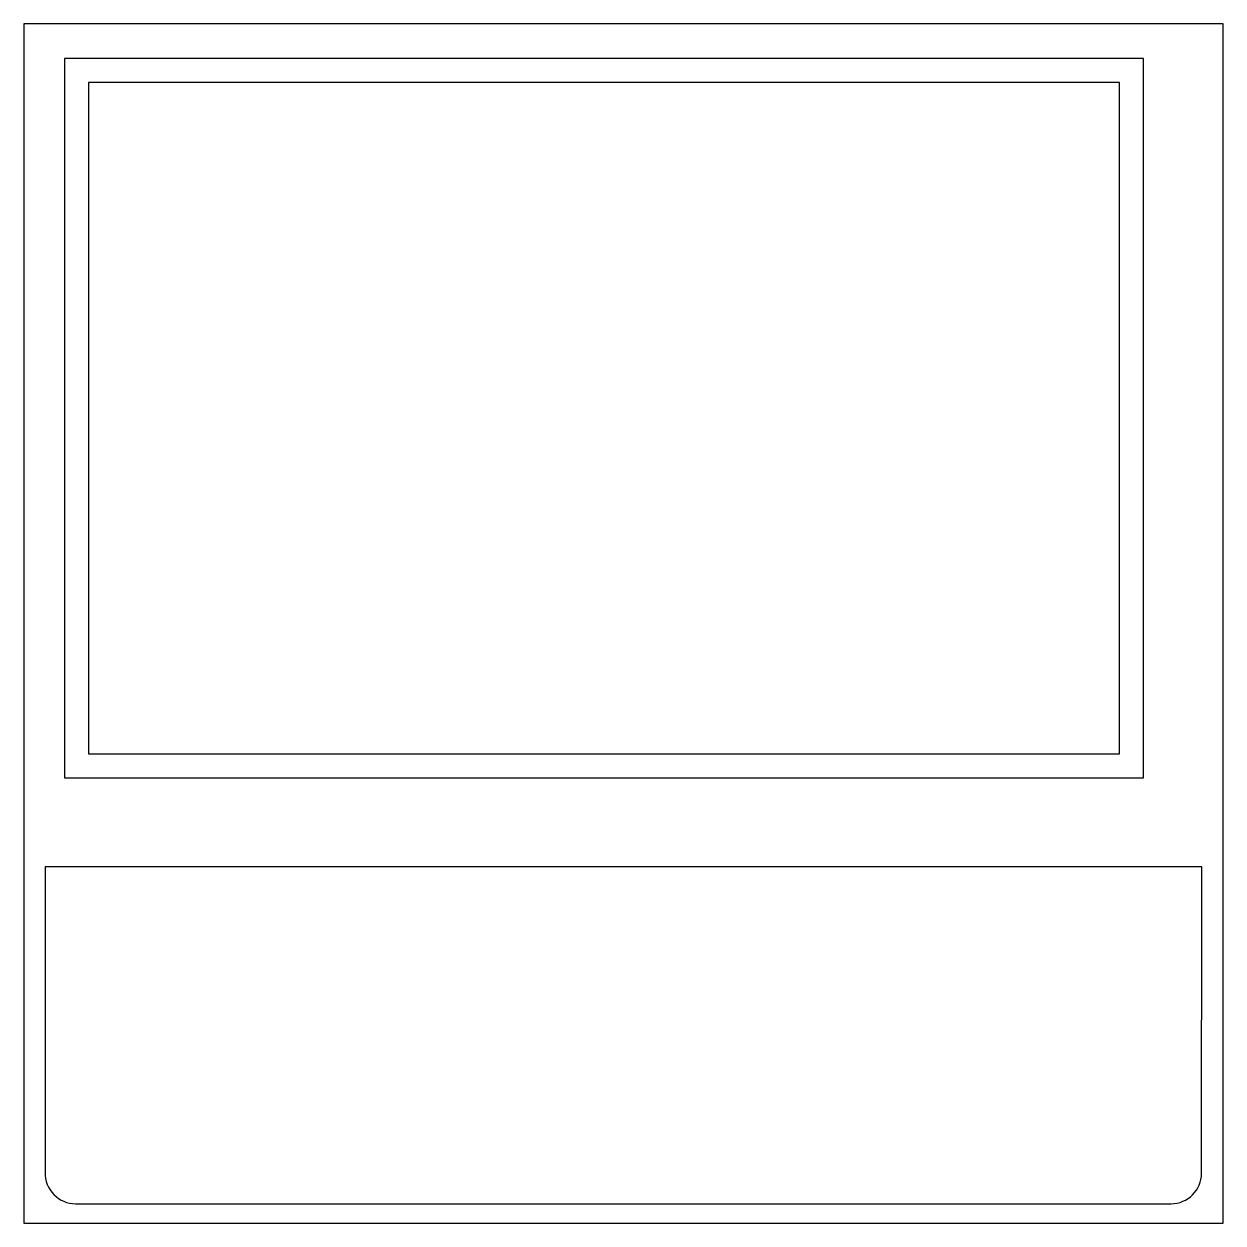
# Model space of a CAD drawing. Header units: millimetres. Extents: x -250 to 250, y -250 to 250.
import ezdxf

# ---------------------------------------------------------------- set-up
doc = ezdxf.new("R2010")
doc.units = ezdxf.units.MM

msp = doc.modelspace()

# ---------------------------------------------------------------- linework, layer by layer
at = {"color": 7, "linetype": 'Continuous', "lineweight": 25}
for p, q in [((-250, 250), (-250, -250)), ((250, 250), (-250, 250)), ((250, -250), (250, 250)), ((216.84, 235.6), (-233.16, 235.6)), ((-233.16, 235.6), (-233.16, -64.4)), ((216.84, -64.4), (216.84, 235.6)), ((-223.16, 225.6), (-223.16, -54.4)), ((206.84, 225.6), (-223.16, 225.6)), ((206.84, -54.4), (206.84, 225.6)), ((-223.16, -54.4), (206.84, -54.4)), ((-233.16, -64.4), (216.84, -64.4)), ((241.22, -101.53), (-241.17, -101.53)), ((-241.17, -101.53), (-241.17, -228.95)), ((241.07, -229.24), (241.22, -101.53)), ((-228.46, -241.95), (228.35, -241.95)), ((-250, -250), (250, -250))]:
    msp.add_line(p, q, dxfattribs=at)
for centre, start, end in [((-228.46, -229.24), 178.6718, 270), ((228.35, -229.24), 270, 0)]:
    msp.add_arc(centre, 12.71, start, end, dxfattribs=at)

doc.saveas('drawing.dxf')
